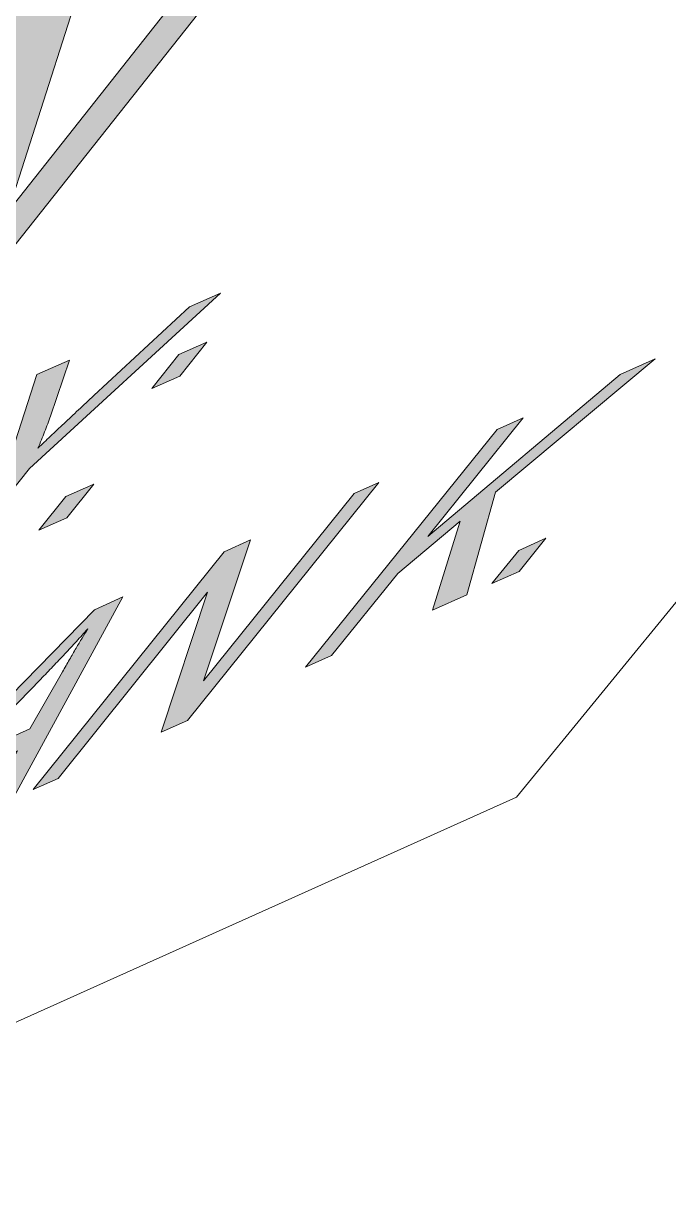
# Model space of a CAD drawing. Header units: millimetres. Extents: x 63.4 to 146.5, y -188.5 to -109.4.
# Drawn here: x 121.85 to 125.65, y -174.64 to -167.78 of the extents above; entities that cross this region are included whole.
import ezdxf

# ---------------------------------------------------------------- set-up
doc = ezdxf.new("R2010")
doc.units = ezdxf.units.MM
doc.header["$MEASUREMENT"] = 0
doc.layers.add('Ebene 1', color=7, linetype='Continuous', lineweight=0)

# ---------------------------------------------------------------- blocks, each defined once
blk = doc.blocks.new('Block_7')
at = {"layer": 'Ebene 1', "true_color": 0x1d1d1b, "transparency": 33554687}
h = blk.add_hatch(color=250, dxfattribs=at)
h.dxf.hatch_style = 2
h.paths.add_polyline_path([(123.88, -166.4562), (123.5771, -166.5893), (121.7567, -168.8916), (122.3165, -167.1435), (121.9901, -167.287), (119.6865, -170.2153), (119.9892, -170.0811), (121.7958, -167.7868), (121.2412, -169.5261), (121.5633, -169.3833), (123.88, -166.4562)])
h = blk.add_hatch(color=250, dxfattribs=at)
h.dxf.hatch_style = 2
edge = h.paths.add_edge_path()
edge.add_spline(control_points=[(123.0067, -169.3724), (123.0067, -169.3724), (122.8253, -169.4531), (122.8253, -169.4531), (122.8253, -169.4531), (122.2614, -169.9764), (122.2614, -169.9764), (122.2303, -170.0052), (122.2001, -170.0333), (122.1709, -170.0605), (122.1416, -170.0878), (122.1133, -170.1144), (122.0859, -170.1401), (122.0585, -170.1659), (122.032, -170.1909), (122.0065, -170.2151), (121.9809, -170.2393), (121.9562, -170.2627), (121.9324, -170.2852), (121.9393, -170.2694), (121.946, -170.2534), (121.9525, -170.2375), (121.9591, -170.2216), (121.9655, -170.2058), (121.9716, -170.19), (121.9778, -170.1742), (121.9838, -170.1584), (121.9896, -170.1429), (121.9953, -170.1273), (122.0008, -170.1119), (122.0061, -170.0967), (122.0061, -170.0967), (122.1173, -169.7678), (122.1173, -169.7678), (122.1173, -169.7678), (121.9267, -169.8525), (121.9267, -169.8525), (121.9267, -169.8525), (121.7257, -170.475), (121.7257, -170.475), (121.7257, -170.475), (121.2461, -171.0779), (121.2461, -171.0779), (121.2461, -171.0779), (121.4019, -171.0083), (121.4019, -171.0083), (121.4019, -171.0083), (121.8818, -170.4054), (121.8818, -170.4054), (121.8818, -170.4054), (123.0067, -169.3724), (123.0067, -169.3724)], knot_values=[0, 0, 0, 0, 1, 1, 1, 2, 2, 2, 3, 3, 3, 4, 4, 4, 5, 5, 5, 6, 6, 6, 7, 7, 7, 8, 8, 8, 9, 9, 9, 10, 10, 10, 11, 11, 11, 12, 12, 12, 13, 13, 13, 14, 14, 14, 15, 15, 15, 16, 16, 16, 17, 17, 17, 17], degree=3, periodic=0)
edge.add_line((123.0067, -169.3724), (123.0067, -169.3724))
h = blk.add_hatch(color=250, dxfattribs=at)
h.dxf.hatch_style = 2
edge = h.paths.add_edge_path()
edge.add_spline(control_points=[(122.9268, -169.6621), (122.9268, -169.6621), (122.7626, -169.7351), (122.7626, -169.7351), (122.7626, -169.7351), (122.6029, -169.9354), (122.6029, -169.9354), (122.6029, -169.9354), (122.767, -169.8623), (122.767, -169.8623), (122.767, -169.8623), (122.9268, -169.6621), (122.9268, -169.6621)], knot_values=[0, 0, 0, 0, 1, 1, 1, 2, 2, 2, 3, 3, 3, 4, 4, 4, 4], degree=3, periodic=0)
edge.add_line((122.9268, -169.6621), (122.9268, -169.6621))
edge = h.paths.add_edge_path()
edge.add_spline(control_points=[(122.2609, -170.4969), (122.2609, -170.4969), (122.097, -170.57), (122.097, -170.57), (122.097, -170.57), (121.9384, -170.7689), (121.9384, -170.7689), (121.9384, -170.7689), (122.1022, -170.6959), (122.1022, -170.6959), (122.1022, -170.6959), (122.2609, -170.4969), (122.2609, -170.4969)], knot_values=[0, 0, 0, 0, 1, 1, 1, 2, 2, 2, 3, 3, 3, 4, 4, 4, 4], degree=3, periodic=0)
edge.add_line((122.2609, -170.4969), (122.2609, -170.4969))
h = blk.add_hatch(color=250, dxfattribs=at)
h.dxf.hatch_style = 2
h.paths.add_polyline_path([(125.5663, -169.7597), (125.3599, -169.852), (124.2268, -170.8054), (124.7899, -170.1071), (124.6368, -170.1755), (123.5082, -171.5759), (123.6607, -171.5074), (124.0505, -171.024), (124.4187, -170.7161), (124.2557, -171.2401), (124.4571, -171.1497), (124.6254, -170.5448), (125.5663, -169.7597)])
h = blk.add_hatch(color=250, dxfattribs=at)
h.dxf.hatch_style = 2
h.paths.add_polyline_path([(123.9387, -170.4879), (123.7934, -170.553), (122.907, -171.6556), (123.1845, -170.8254), (123.0284, -170.8953), (121.9051, -172.296), (122.0504, -172.2307), (122.931, -171.1331), (122.6572, -171.9581), (122.8124, -171.8884), (123.9387, -170.4879)])
h = blk.add_hatch(color=250, dxfattribs=at)
h.dxf.hatch_style = 2
h.paths.add_polyline_path([(124.923, -170.8161), (124.7628, -170.8881), (124.6049, -171.0832), (124.7651, -171.0113), (124.923, -170.8161)])
h = blk.add_hatch(color=250, dxfattribs=at)
h.dxf.hatch_style = 2
edge = h.paths.add_edge_path()
edge.add_spline(control_points=[(122.4323, -171.1619), (122.4323, -171.1619), (122.2653, -171.2367), (122.2653, -171.2367), (122.2653, -171.2367), (120.701, -172.8368), (120.701, -172.8368), (120.701, -172.8368), (120.8636, -172.7638), (120.8636, -172.7638), (120.8636, -172.7638), (121.3272, -172.2858), (121.3272, -172.2858), (121.3272, -172.2858), (121.8124, -172.0681), (121.8124, -172.0681), (121.8124, -172.0681), (121.6104, -172.4284), (121.6104, -172.4284), (121.6104, -172.4284), (121.7847, -172.35), (121.7847, -172.35), (121.7847, -172.35), (122.4323, -171.1619), (122.4323, -171.1619)], knot_values=[0, 0, 0, 0, 1, 1, 1, 2, 2, 2, 3, 3, 3, 4, 4, 4, 5, 5, 5, 6, 6, 6, 7, 7, 7, 8, 8, 8, 8], degree=3, periodic=0)
edge.add_line((122.4323, -171.1619), (122.4323, -171.1619))
edge = h.paths.add_edge_path()
edge.add_spline(control_points=[(121.4914, -172.1155), (121.4914, -172.1155), (121.9487, -171.6459), (121.9487, -171.6459), (121.9731, -171.6208), (121.9972, -171.5959), (122.0208, -171.5711), (122.0445, -171.5463), (122.0679, -171.5216), (122.0909, -171.497), (122.1139, -171.4724), (122.1366, -171.4479), (122.159, -171.4235), (122.1814, -171.3991), (122.2035, -171.3747), (122.2253, -171.3503), (122.2149, -171.3672), (122.2039, -171.3851), (122.1925, -171.404), (122.181, -171.4229), (122.1691, -171.4428), (122.1567, -171.4639), (122.1443, -171.4849), (122.1314, -171.507), (122.118, -171.5302), (122.1047, -171.5534), (122.0908, -171.5778), (122.0765, -171.6032), (122.0765, -171.6032), (121.8852, -171.9389), (121.8852, -171.9389), (121.8852, -171.9389), (121.4914, -172.1155), (121.4914, -172.1155)], knot_values=[0, 0, 0, 0, 1, 1, 1, 2, 2, 2, 3, 3, 3, 4, 4, 4, 5, 5, 5, 6, 6, 6, 7, 7, 7, 8, 8, 8, 9, 9, 9, 10, 10, 10, 11, 11, 11, 11], degree=3, periodic=0)
edge.add_line((121.4914, -172.1155), (121.4914, -172.1155))
at = {"layer": 'Ebene 1'}
for points in [[(123.88, -166.4562), (123.5771, -166.5893), (121.7567, -168.8916), (122.3165, -167.1435), (121.9901, -167.287), (119.6865, -170.2153), (119.9892, -170.0811), (121.7958, -167.7868), (121.2412, -169.5261), (121.5633, -169.3833), (123.88, -166.4562)], [(125.5663, -169.7597), (125.3599, -169.852), (124.2268, -170.8054), (124.7899, -170.1071), (124.6368, -170.1755), (123.5082, -171.5759), (123.6607, -171.5074), (124.0505, -171.024), (124.4187, -170.7161), (124.2557, -171.2401), (124.4571, -171.1497), (124.6254, -170.5448), (125.5663, -169.7597)], [(123.9387, -170.4879), (123.7934, -170.553), (122.907, -171.6556), (123.1845, -170.8254), (123.0284, -170.8953), (121.9051, -172.296), (122.0504, -172.2307), (122.931, -171.1331), (122.6572, -171.9581), (122.8124, -171.8884), (123.9387, -170.4879)], [(124.923, -170.8161), (124.7628, -170.8881), (124.6049, -171.0832), (124.7651, -171.0113), (124.923, -170.8161)]]:
    blk.add_lwpolyline(points, dxfattribs=at)
for points, knots in [([(123.0067, -169.3724), (123.0067, -169.3724), (122.8253, -169.4531), (122.8253, -169.4531), (122.8253, -169.4531), (122.2614, -169.9764), (122.2614, -169.9764), (122.2303, -170.0052), (122.2001, -170.0333), (122.1709, -170.0605), (122.1416, -170.0878), (122.1133, -170.1144), (122.0859, -170.1401), (122.0585, -170.1659), (122.032, -170.1909), (122.0065, -170.2151), (121.9809, -170.2393), (121.9562, -170.2627), (121.9324, -170.2852), (121.9393, -170.2694), (121.946, -170.2534), (121.9525, -170.2375), (121.9591, -170.2216), (121.9655, -170.2058), (121.9716, -170.19), (121.9778, -170.1742), (121.9838, -170.1584), (121.9896, -170.1429), (121.9953, -170.1273), (122.0008, -170.1119), (122.0061, -170.0967), (122.0061, -170.0967), (122.1173, -169.7678), (122.1173, -169.7678), (122.1173, -169.7678), (121.9267, -169.8525), (121.9267, -169.8525), (121.9267, -169.8525), (121.7257, -170.475), (121.7257, -170.475), (121.7257, -170.475), (121.2461, -171.0779), (121.2461, -171.0779), (121.2461, -171.0779), (121.4019, -171.0083), (121.4019, -171.0083), (121.4019, -171.0083), (121.8818, -170.4054), (121.8818, -170.4054), (121.8818, -170.4054), (123.0067, -169.3724), (123.0067, -169.3724)], [0, 0, 0, 0, 1, 1, 1, 2, 2, 2, 3, 3, 3, 4, 4, 4, 5, 5, 5, 6, 6, 6, 7, 7, 7, 8, 8, 8, 9, 9, 9, 10, 10, 10, 11, 11, 11, 12, 12, 12, 13, 13, 13, 14, 14, 14, 15, 15, 15, 16, 16, 16, 17, 17, 17, 17]), ([(122.9268, -169.6621), (122.9268, -169.6621), (122.7626, -169.7351), (122.7626, -169.7351), (122.7626, -169.7351), (122.6029, -169.9354), (122.6029, -169.9354), (122.6029, -169.9354), (122.767, -169.8623), (122.767, -169.8623), (122.767, -169.8623), (122.9268, -169.6621), (122.9268, -169.6621)], [0, 0, 0, 0, 1, 1, 1, 2, 2, 2, 3, 3, 3, 4, 4, 4, 4]), ([(122.2609, -170.4969), (122.2609, -170.4969), (122.097, -170.57), (122.097, -170.57), (122.097, -170.57), (121.9384, -170.7689), (121.9384, -170.7689), (121.9384, -170.7689), (122.1022, -170.6959), (122.1022, -170.6959), (122.1022, -170.6959), (122.2609, -170.4969), (122.2609, -170.4969)], [0, 0, 0, 0, 1, 1, 1, 2, 2, 2, 3, 3, 3, 4, 4, 4, 4]), ([(122.4323, -171.1619), (122.4323, -171.1619), (122.2653, -171.2367), (122.2653, -171.2367), (122.2653, -171.2367), (120.701, -172.8368), (120.701, -172.8368), (120.701, -172.8368), (120.8636, -172.7638), (120.8636, -172.7638), (120.8636, -172.7638), (121.3272, -172.2858), (121.3272, -172.2858), (121.3272, -172.2858), (121.8124, -172.0681), (121.8124, -172.0681), (121.8124, -172.0681), (121.6104, -172.4284), (121.6104, -172.4284), (121.6104, -172.4284), (121.7847, -172.35), (121.7847, -172.35), (121.7847, -172.35), (122.4323, -171.1619), (122.4323, -171.1619)], [0, 0, 0, 0, 1, 1, 1, 2, 2, 2, 3, 3, 3, 4, 4, 4, 5, 5, 5, 6, 6, 6, 7, 7, 7, 8, 8, 8, 8]), ([(121.4914, -172.1155), (121.4914, -172.1155), (121.9487, -171.6459), (121.9487, -171.6459), (121.9731, -171.6208), (121.9972, -171.5959), (122.0208, -171.5711), (122.0445, -171.5463), (122.0679, -171.5216), (122.0909, -171.497), (122.1139, -171.4724), (122.1366, -171.4479), (122.159, -171.4235), (122.1814, -171.3991), (122.2035, -171.3747), (122.2253, -171.3503), (122.2149, -171.3672), (122.2039, -171.3851), (122.1925, -171.404), (122.181, -171.4229), (122.1691, -171.4428), (122.1567, -171.4639), (122.1443, -171.4849), (122.1314, -171.507), (122.118, -171.5302), (122.1047, -171.5534), (122.0908, -171.5778), (122.0765, -171.6032), (122.0765, -171.6032), (121.8852, -171.9389), (121.8852, -171.9389), (121.8852, -171.9389), (121.4914, -172.1155), (121.4914, -172.1155)], [0, 0, 0, 0, 1, 1, 1, 2, 2, 2, 3, 3, 3, 4, 4, 4, 5, 5, 5, 6, 6, 6, 7, 7, 7, 8, 8, 8, 9, 9, 9, 10, 10, 10, 11, 11, 11, 11])]:
    blk.add_open_spline(points, degree=3, knots=knots, dxfattribs=at)
blk = doc.blocks.new('Block_6')
at = {"layer": 'Ebene 1'}
blk.add_lwpolyline([(146.4543, -145.8203), (124.7493, -172.3405), (88.8378, -188.484), (108.203, -161.7091)], close=True, dxfattribs=at)
blk.add_blockref('Block_7', (0, 0), dxfattribs=at)
blk = doc.blocks.new('Block_5')
at = {"layer": 'Ebene 1'}
blk.add_blockref('Block_6', (0, 0), dxfattribs=at)
blk = doc.blocks.new('Block_1')
at = {"layer": 'Ebene 1'}
blk.add_blockref('Block_5', (0, 0), dxfattribs=at)
blk = doc.blocks.new('Block_0')
at = {"layer": 'Ebene 1'}
blk.add_blockref('Block_1', (0, 0), dxfattribs=at)

msp = doc.modelspace()

# ---------------------------------------------------------------- block references
at = {"layer": 'Ebene 1'}
msp.add_blockref('Block_0', (0, 0), dxfattribs=at)

doc.saveas('drawing.dxf')
